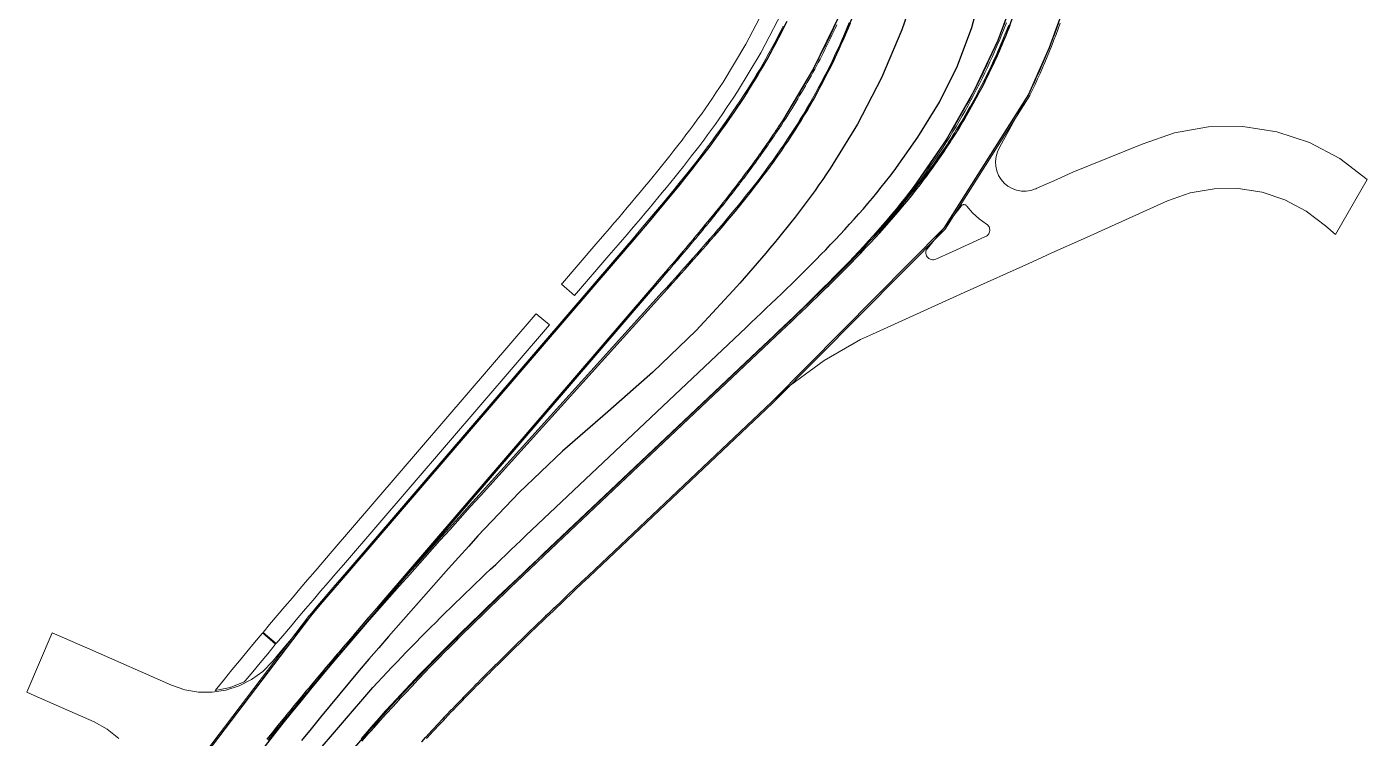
# Model space of a CAD drawing. Header units: metres. Extents: x 105145 to 106173, y 111785 to 118130.
# Drawn here: x 105563.9 to 105750.4, y 113714.4 to 113813.3 of the extents above; entities that cross this region are included whole.
import ezdxf

# ---------------------------------------------------------------- set-up
doc = ezdxf.new("R2010")
doc.units = ezdxf.units.M
for name, color, linetype, lineweight in [('10-PAV-BOCACALLE', 9, 'CONTINUOUS', 13), ('10-PAV-CALZADA-BRT', 12, 'CONTINUOUS', 30), ('10-PAV-CALZADA-MIXTA', 8, 'CONTINUOUS', 30), ('10-PAV-CICLORUTA', 76, 'CONTINUOUS', 18), ('10-PAV-SARDINEL', 252, 'CONTINUOUS', 13)]:
    doc.layers.add(name, color=color, linetype=linetype, lineweight=lineweight)

msp = doc.modelspace()

# ---------------------------------------------------------------- linework, layer by layer
at = {"layer": '10-PAV-BOCACALLE'}
msp.add_lwpolyline([(105667.751, 113761.3292), (105691.5191, 113785.2879), (105689.0577, 113782.2563), (105689.0107, 113782.0965), (105688.9914, 113781.9311), (105689.0004, 113781.7648), (105689.0374, 113781.6024), (105689.1014, 113781.4487), (105689.1905, 113781.308), (105689.3021, 113781.1844), (105689.4331, 113781.0815), (105689.5796, 113781.0022), (105689.7374, 113780.9489), (105689.9019, 113780.9231), (105690.0684, 113780.9255), (105690.2321, 113780.9561), (105690.3883, 113781.0139), (105692.6508, 113782.0332), (105697.2969, 113784.1263), (105697.4321, 113784.2003), (105697.5543, 113784.2942), (105697.6607, 113784.4057), (105697.7486, 113784.5323), (105697.8161, 113784.6709), (105697.8614, 113784.8182), (105697.8836, 113784.9707), (105697.8842, 113785.0977), (105697.8686, 113785.2237), (105697.8372, 113785.3468), (105697.7849, 113785.4763), (105697.715, 113785.5972), (105697.629, 113785.7073), (105697.5285, 113785.8043), (105697.4155, 113785.8863), (105696.4075, 113786.6057), (105695.4962, 113787.4441), (105694.6955, 113788.3887), (105694.6394, 113788.4519), (105694.5735, 113788.5047), (105694.4996, 113788.5457), (105694.4199, 113788.5737), (105694.3366, 113788.5878), (105694.2522, 113788.5877), (105694.1689, 113788.5734), (105694.0892, 113788.5453), (105694.0155, 113788.5042), (105693.9497, 113788.4512), (105693.8937, 113788.3879), (105691.5191, 113785.2879), (105703.2793, 113803.8744), (105699.2585, 113796.5071), (105698.9613, 113795.9063), (105698.7687, 113795.2643), (105698.686, 113794.5991), (105698.7155, 113793.9294), (105698.8565, 113793.2741), (105699.1049, 113792.6516), (105699.4538, 113792.0792), (105699.8934, 113791.5732), (105700.4113, 113791.1477), (105700.993, 113790.8147), (105701.6221, 113790.5835), (105702.2811, 113790.4606), (105702.9513, 113790.4494), (105703.6139, 113790.5504), (105704.2504, 113790.7606), (105704.323, 113790.7919), (105704.3653, 113790.8105), (105707.2165, 113792.0926), (105709.4397, 113793.0923), (105719.0781, 113796.9883), (105723.5903, 113798.5843), (105728.3035, 113799.4165), (105733.0895, 113799.4621), (105737.8177, 113798.7199), (105742.3595, 113797.2101), (105746.5911, 113794.9739), (105750.3973, 113792.0721), (105750.4019, 113792.0681), (105745.9871, 113784.4161), (105744.6037, 113785.6409), (105744.5993, 113785.6451), (105741.9292, 113787.6807), (105738.9606, 113789.2494), (105735.7745, 113790.3086), (105732.4575, 113790.8292), (105729.1001, 113790.7972), (105725.7937, 113790.2134), (105722.6283, 113789.0937), (105710.9391, 113783.8371), (105706.5325, 113781.8555), (105703.8301, 113780.636), (105694.3394, 113776.3489), (105694.3381, 113776.3533), (105681.5511, 113770.5845), (105679.9068, 113769.8062), (105674.8568, 113766.9249), (105670.1754, 113763.4769), (105669.8358, 113763.1927), (105667.751, 113761.3292)], close=True, dxfattribs=at)
msp.add_lwpolyline([(105576.714, 113714.3661), (105575.087, 113715.6661), (105573.2597, 113716.6653), (105564.9325, 113720.3193), (105563.9074, 113720.7688), (105563.9074, 113720.7688), (105567.4292, 113729.0524), (105572.6741, 113726.7506), (105584.0471, 113721.7601), (105585.8728, 113721.1288), (105587.7761, 113720.7986), (105589.7077, 113720.7781), (105591.6176, 113721.0677), (105593.4563, 113721.6601), (105595.1761, 113722.5399), (105596.7324, 113723.6842), (105598.085, 113725.0634), (105598.7159, 113725.8183), (105598.7187, 113725.8217), (105599.1585, 113726.3465), (105599.3914, 113726.6239), (105600.4393, 113727.8699), (105602.3307, 113730.1031), (105603.419, 113731.3811), (105576.2193, 113695.5737)], dxfattribs=at)
at = {"layer": '10-PAV-CALZADA-BRT'}
for points in [[(105688.0115, 113819.7217), (105685.6624, 113812.8745), (105682.8167, 113806.2184), (105679.4899, 113799.7892), (105675.6999, 113793.6217), (105675.1821, 113792.8523), (105674.6531, 113792.0815), (105674.1177, 113791.3165), (105673.5765, 113790.5569), (105673.0295, 113789.8025), (105672.4773, 113789.0535), (105671.9199, 113788.3097), (105671.3577, 113787.5707), (105670.7911, 113786.8365), (105670.2201, 113786.1073), (105669.6451, 113785.3823), (105669.0663, 113784.6619), (105668.4841, 113783.9455), (105667.8985, 113783.2333), (105667.3101, 113782.5251), (105666.7187, 113781.8205), (105666.1249, 113781.1193), (105665.5287, 113780.4217), (105664.9305, 113779.7271), (105664.3303, 113779.0357), (105663.7285, 113778.3471), (105663.1255, 113777.6609), (105662.7019, 113777.1821), (105657.0198, 113771.079), (105651.0315, 113765.276), (105644.7527, 113759.7887), (105638.4593, 113754.3139), (105632.4293, 113748.5503), (105626.6759, 113742.5105), (105625.3925, 113741.0883), (105623.9895, 113739.5303), (105622.5883, 113737.9703), (105621.1895, 113736.4083), (105619.7937, 113734.8437), (105618.4013, 113733.2759), (105617.0129, 113731.7047), (105615.6289, 113730.1295), (105614.2499, 113728.5499), (105612.8763, 113726.9657), (105611.5089, 113725.3763), (105610.1477, 113723.7813), (105608.7937, 113722.1805), (105607.4471, 113720.5731), (105606.1089, 113718.9591), (105604.7791, 113717.3379), (105603.4585, 113715.7093), (105602.1477, 113714.0729)], [(105603.6123, 113711.6318), (105612.0607, 113721.4381), (105612.7163, 113722.1501), (105613.3749, 113722.8589), (105614.0367, 113723.5651), (105614.7015, 113724.2685), (105615.3691, 113724.9691), (105616.0393, 113725.6671), (105616.7121, 113726.3627), (105617.3873, 113727.0559), (105618.0651, 113727.7467), (105618.7449, 113728.4353), (105619.4271, 113729.1219), (105620.1111, 113729.8063), (105620.7973, 113730.4889), (105621.4851, 113731.1697), (105622.1747, 113731.8485), (105622.8659, 113732.5259), (105623.5585, 113733.2017), (105624.2527, 113733.8761), (105624.9481, 113734.5489), (105625.6447, 113735.2207), (105626.3425, 113735.8913), (105627.0411, 113736.5609), (105627.7407, 113737.2297), (105628.4411, 113737.8973), (105629.1423, 113738.5645), (105629.8439, 113739.2309), (105630.5461, 113739.8969), (105631.2487, 113740.5623), (105631.9515, 113741.2275), (105632.6547, 113741.8925), (105633.3579, 113742.5575), (105663.9845, 113771.5151), (105664.6875, 113772.1801), (105665.3905, 113772.8453), (105666.0929, 113773.5109), (105666.7947, 113774.1773), (105667.4955, 113774.8445), (105668.1953, 113775.5131), (105668.8935, 113776.1831), (105669.5901, 113776.8549), (105670.2849, 113777.5285), (105670.9777, 113778.2043), (105671.6681, 113778.8825), (105672.3557, 113779.5633), (105673.0407, 113780.2471), (105673.7225, 113780.9339), (105674.4009, 113781.6239), (105675.0757, 113782.3175), (105675.7469, 113783.0149), (105676.4137, 113783.7161), (105677.0763, 113784.4215), (105677.7339, 113785.1313), (105678.3869, 113785.8455), (105679.0345, 113786.5647), (105679.6767, 113787.2887), (105680.3131, 113788.0177), (105680.9435, 113788.7521), (105681.5673, 113789.4919), (105682.1845, 113790.2373), (105682.7947, 113790.9883), (105683.3975, 113791.7453), (105683.9927, 113792.5085), (105684.5801, 113793.2775), (105687.8815, 113797.9518), (105690.8791, 113802.8265), (105693.4087, 113807.8892), (105695.4009, 113813.1865), (105696.8343, 113818.6614)], [(105701.7115, 113818.7179), (105699.0019, 113811.4031), (105695.692, 113804.3396), (105691.8049, 113797.5766), (105687.3675, 113791.1611), (105686.7637, 113790.3701), (105686.1465, 113789.5787), (105685.5219, 113788.7947), (105684.8907, 113788.0177), (105684.2531, 113787.2475), (105683.6091, 113786.4841), (105682.9595, 113785.7271), (105682.3045, 113784.9765), (105681.6441, 113784.2321), (105680.9789, 113783.4937), (105680.3093, 113782.7609), (105679.6353, 113782.0339), (105678.9575, 113781.3121), (105678.2759, 113780.5953), (105677.5911, 113779.8837), (105676.9031, 113779.1765), (105676.2123, 113778.4739), (105675.5189, 113777.7755), (105674.8233, 113777.0811), (105674.1255, 113776.3905), (105673.4261, 113775.7033), (105672.7253, 113775.0195), (105672.0229, 113774.3387), (105671.3199, 113773.6607), (105670.6159, 113772.9851), (105669.9113, 113772.3121), (105669.2065, 113771.6409), (105668.5017, 113770.9715), (105667.7961, 113770.3031), (105667.0923, 113769.6371), (105666.3891, 113768.9719), (105635.7625, 113740.0143), (105635.0597, 113739.3497), (105634.3573, 113738.6855), (105633.6557, 113738.0215), (105632.9545, 113737.3573), (105632.2543, 113736.6931), (105631.5549, 113736.0289), (105630.8551, 113735.3631), (105630.1575, 113734.6979), (105629.4611, 113734.0323), (105628.7659, 113733.3661), (105628.0721, 113732.6993), (105627.3799, 113732.0317), (105626.6891, 113731.3633), (105626.0001, 113730.6939), (105625.3127, 113730.0233), (105624.6273, 113729.3517), (105623.9439, 113728.6787), (105623.2625, 113728.0043), (105622.5833, 113727.3287), (105621.9063, 113726.6513), (105621.2317, 113725.9725), (105620.5597, 113725.2917), (105619.8901, 113724.6093), (105619.2235, 113723.9247), (105618.5595, 113723.2383), (105617.8983, 113722.5499), (105617.2403, 113721.8593), (105616.5855, 113721.1663), (105615.9339, 113720.4709), (105615.2855, 113719.7733), (105614.6379, 113719.0701), (105606.3318, 113709.4286)], [(105596.7903, 113712.9181), (105598.0945, 113714.5899), (105599.4091, 113716.2523), (105600.7333, 113717.9055), (105602.0667, 113719.5499), (105603.4087, 113721.1861), (105604.7585, 113722.8141), (105606.1161, 113724.4343), (105607.4803, 113726.0475), (105608.8511, 113727.6537), (105610.2277, 113729.2535), (105611.6095, 113730.8473), (105612.9961, 113732.4355), (105614.3869, 113734.0185), (105615.7815, 113735.5967), (105617.1793, 113737.1707), (105618.5799, 113738.7407), (105619.9827, 113740.3071), (105621.3871, 113741.8707), (105622.7917, 113743.4305), (105624.1985, 113744.9897), (105625.6057, 113746.5471), (105627.0125, 113748.1035), (105652.4773, 113776.2703), (105653.0829, 113776.9403), (105653.6877, 113777.6097), (105654.2913, 113778.2787), (105654.8921, 113778.9459), (105655.4925, 113779.6141), (105656.0913, 113780.2825), (105656.6879, 113780.9513), (105657.2825, 113781.6205), (105657.8747, 113782.2903), (105658.4645, 113782.9609), (105659.0513, 113783.6327), (105659.6353, 113784.3055), (105660.2159, 113784.9797), (105660.7933, 113785.6553), (105661.3671, 113786.3327), (105661.9371, 113787.0117), (105662.5029, 113787.6929), (105663.0645, 113788.3761), (105663.6219, 113789.0615), (105664.1743, 113789.7493), (105664.7219, 113790.4397), (105665.2645, 113791.1329), (105665.8017, 113791.8287), (105666.3333, 113792.5273), (105666.8591, 113793.2293), (105667.3789, 113793.9341), (105667.8923, 113794.6423), (105668.3993, 113795.3539), (105668.8995, 113796.0689), (105669.3929, 113796.7875), (105669.8835, 113797.5165), (105673.3992, 113803.2394), (105676.4857, 113809.2048), (105679.1263, 113815.3805)]]:
    msp.add_lwpolyline(points, dxfattribs=at)
at = {"layer": '10-PAV-CALZADA-MIXTA'}
for points in [[(105610.5237, 113713.9567), (105611.371, 113714.9298), (105612.2244, 113715.8978), (105613.0707, 113716.8463), (105613.0834, 113716.8604), (105613.9483, 113717.818), (105614.8182, 113718.771), (105615.6934, 113719.7192), (105615.869, 113719.9082), (105616.5736, 113720.6628), (105617.4583, 113721.6018), (105618.3477, 113722.5367), (105618.4836, 113722.6788), (105619.2413, 113723.4675), (105620.139, 113724.3944), (105621.0404, 113725.3176), (105621.402, 113725.686), (105621.9454, 113726.2374), (105622.854, 113727.1536), (105623.7658, 113728.0664), (105624.034, 113728.3336), (105624.6808, 113728.9762), (105625.5984, 113729.8834), (105626.5188, 113730.788), (105627.072, 113731.3294), (105627.4414, 113731.6898), (105628.3664, 113732.5894), (105629.2936, 113733.4868), (105629.6237, 113733.8055), (105630.2226, 113734.3822), (105631.1533, 113735.2761), (105632.0852, 113736.1685), (105632.8317, 113736.8815), (105633.0186, 113737.0594), (105633.9534, 113737.9488), (105634.7638, 113738.7194), (105634.8888, 113738.8378), (105635.825, 113739.7257), (105636.7619, 113740.6126), (105637.6989, 113741.5001), (105638.6357, 113742.3871), (105668.1159, 113770.2781), (105668.1873, 113770.3457), (105668.8901, 113771.0111), (105669.5927, 113771.6765), (105670.2947, 113772.3427), (105670.9966, 113773.0091), (105671.0187, 113773.0301), (105671.6972, 113773.6764), (105672.3965, 113774.3453), (105672.4653, 113774.4111), (105673.0944, 113775.0158), (105673.2663, 113775.1813), (105673.7915, 113775.6871), (105674.065, 113775.9537), (105674.4861, 113776.3611), (105674.8615, 113776.7286), (105675.1785, 113777.0369), (105675.4963, 113777.3507), (105675.8687, 113777.7155), (105676.5563, 113778.3965), (105677.2409, 113779.0803), (105677.9225, 113779.7673), (105678.6007, 113780.4577), (105679.2753, 113781.1515), (105679.9463, 113781.8489), (105680.6129, 113782.5505), (105681.2751, 113783.2561), (105681.9327, 113783.9659), (105682.5855, 113784.6805), (105683.2329, 113785.3997), (105683.8749, 113786.1239), (105684.5109, 113786.8533), (105685.1411, 113787.5877), (105685.7647, 113788.3277), (105686.3817, 113789.0733), (105686.9917, 113789.8247), (105687.5943, 113790.5819), (105688.1893, 113791.3451), (105688.7763, 113792.1145), (105693.1478, 113798.4549), (105696.9613, 113805.1458), (105700.1888, 113812.1383), (105702.8067, 113819.3811)], [(105708.5815, 113817.0721), (105706.1745, 113810.3752), (105703.2793, 113803.8744), (105691.5191, 113785.2879), (105667.751, 113761.3292), (105667.5307, 113761.1205), (105658.8375, 113752.8961), (105642.9312, 113737.8472), (105641.9952, 113736.961), (105641.0602, 113736.0756), (105640.1262, 113735.1908), (105639.1935, 113734.3067), (105639.0652, 113734.185), (105638.2606, 113733.4202), (105637.331, 113732.5356), (105637.1452, 113732.3585), (105636.4039, 113731.6506), (105636.082, 113731.3428), (105635.4789, 113730.7649), (105635.0206, 113730.3252), (105634.5561, 113729.8787), (105633.9612, 113729.3057), (105633.636, 113728.9918), (105633.1189, 113728.4917), (105632.7188, 113728.1039), (105632.2783, 113727.6761), (105631.8044, 113727.2148), (105631.4395, 113726.8586), (105630.8934, 113726.3243), (105630.6877, 113726.1225), (105629.9856, 113725.432), (105629.9376, 113725.3848), (105629.1894, 113724.6452), (105629.0814, 113724.5382), (105628.4429, 113723.9038), (105628.1808, 113723.6427), (105627.7942, 113723.2562), (105627.284, 113722.7449), (105627.1469, 113722.607), (105626.5016, 113721.9561), (105626.3915, 113721.8449), (105625.8581, 113721.3033), (105625.5035, 113720.9422), (105625.1393, 113720.57), (105624.6197, 113720.0372), (105624.4229, 113719.8345), (105623.7405, 113719.1294), (105623.7089, 113719.0966), (105622.9976, 113718.356), (105622.8662, 113718.2188), (105622.3561, 113717.6834), (105621.997, 113717.3052), (105621.7169, 113717.0086), (105621.1331, 113716.3883), (105621.0801, 113716.3317), (105620.4459, 113715.6521), (105620.2748, 113715.468), (105619.8968, 113715.0593), (105619.4222, 113714.5443), (105619.3495, 113714.465), (105618.8046, 113713.8684)], [(105576.2193, 113695.5737), (105603.419, 113731.3811), (105604.5093, 113732.6565), (105608.8577, 113737.7249), (105645.8159, 113780.7215), (105648.4131, 113783.7487), (105649.6965, 113785.2529), (105651.8169, 113787.7655), (105653.4837, 113789.7739), (105655.4503, 113792.1965), (105657.1287, 113794.3231), (105658.9663, 113796.7311), (105660.5821, 113798.9343), (105662.2819, 113801.3617), (105663.7923, 113803.6353), (105666.9062, 113808.7752), (105669.7172, 113814.0867)], [(105677.0906, 113815.0886), (105673.3516, 113807.5114), (105669.0419, 113800.2435), (105668.7266, 113799.7594), (105668.513, 113799.433), (105668.4095, 113799.2763), (105668.0898, 113798.7951), (105667.9774, 113798.627), (105667.7675, 113798.3156), (105667.4434, 113797.8373), (105667.4352, 113797.8254), (105667.091, 113797.3245), (105666.8864, 113797.0283), (105666.7365, 113796.813), (105666.3798, 113796.3032), (105666.332, 113796.2352), (105666.0201, 113795.7954), (105665.7714, 113795.4464), (105665.6585, 113795.2891), (105665.2406, 113794.7098), (105665.2055, 113794.6614), (105664.8194, 113794.1329), (105664.634, 113793.8804), (105664.3955, 113793.558), (105664.0574, 113793.1032), (105663.969, 113792.985), (105663.4969, 113792.3571), (105663.476, 113792.3294), (105663.0215, 113791.7315), (105662.8899, 113791.5593), (105662.5434, 113791.108), (105662.2998, 113790.7924), (105662.0625, 113790.4867), (105661.7055, 113790.0288), (105661.6318, 113789.9348), (105661.199, 113789.3846), (105661.1071, 113789.2681), (105660.7643, 113788.836), (105660.505, 113788.5104), (105660.3278, 113788.2888), (105659.8995, 113787.7554), (105659.8267, 113787.6651), (105659.3236, 113787.0432), (105659.291, 113787.003), (105658.8182, 113786.4229), (105658.6794, 113786.2532), (105658.311, 113785.8042), (105658.065, 113785.5054), (105657.7454, 113785.1186), (105657.448, 113784.7598), (105657.1777, 113784.4346), (105656.8288, 113784.0162), (105656.608, 113783.7522), (105656.2072, 113783.2743), (105655.8936, 113782.9012), (105655.5841, 113782.5341), (105655.177, 113782.0522), (105654.9592, 113781.795), (105654.4583, 113781.2048), (105654.3328, 113781.0574), (105653.7049, 113780.321), (105653.1603, 113779.6832), (105653.0762, 113779.5851), (105652.4465, 113778.8505), (105651.8163, 113778.116), (105651.1859, 113777.3817), (105650.5555, 113776.6475), (105613.5973, 113733.6509), (105612.5463, 113732.4275), (105611.4954, 113731.204), (105611.4253, 113731.1224), (105610.4454, 113729.9797), (105609.396, 113728.7549), (105609.2562, 113728.5915), (105608.348, 113727.5289), (105608.1735, 113727.3244), (105607.302, 113726.3011), (105607.0931, 113726.0554), (105606.258, 113725.0716), (105606.1944, 113724.9965), (105605.2977, 113723.9358), (105605.2168, 113723.8399), (105604.4031, 113722.8733), (105604.1782, 113722.6057), (105603.5106, 113721.809), (105603.1428, 113721.3692), (105602.7984, 113720.9562), (105602.1107, 113720.1296), (105602.0879, 113720.1021), (105601.3796, 113719.2459), (105601.083, 113718.8865), (105600.6732, 113718.3883), (105600.0594, 113717.6401), (105599.9968, 113717.5635), (105599.3229, 113716.7367), (105599.0408, 113716.3897), (105598.651, 113715.9083), (105598.0268, 113715.1353), (105597.981, 113715.0783), (105597.3137, 113714.2462)]]:
    msp.add_lwpolyline(points, dxfattribs=at)
at = {"layer": '10-PAV-CICLORUTA'}
msp.add_lwpolyline([(105668.9745, 113815.3007), (105666.0532, 113809.7052), (105662.7931, 113804.2999), (105662.2907, 113803.5299), (105661.7897, 113802.7757), (105661.2811, 113802.0241), (105660.7655, 113801.2747), (105660.2429, 113800.5277), (105659.7137, 113799.7827), (105659.1779, 113799.0399), (105658.6357, 113798.2989), (105658.0877, 113797.5599), (105657.5335, 113796.8225), (105656.9739, 113796.0869), (105656.4087, 113795.3527), (105655.8383, 113794.6199), (105655.2629, 113793.8883), (105654.6825, 113793.1579), (105654.0975, 113792.4285), (105653.5083, 113791.7001), (105652.9147, 113790.9721), (105652.3171, 113790.2449), (105651.7157, 113789.5181), (105651.1105, 113788.7915), (105650.5021, 113788.0649), (105649.8905, 113787.3383), (105649.2757, 113786.6115), (105648.6583, 113785.8843), (105648.0381, 113785.1567), (105647.4157, 113784.4281), (105646.7929, 113783.7011), (105646.1655, 113782.9699), (105645.5363, 113782.2375), (105644.9059, 113781.5037), (105640.1313, 113775.9493), (105638.3113, 113777.5137), (105638.4417, 113777.6653), (105643.0857, 113783.0683), (105643.7163, 113783.8017), (105644.3451, 113784.5337), (105644.9715, 113785.2639), (105645.5919, 113785.9883), (105646.2125, 113786.7145), (105646.8301, 113787.4393), (105647.4449, 113788.1631), (105648.0563, 113788.8861), (105648.6641, 113789.6083), (105649.2685, 113790.3297), (105649.8689, 113791.0509), (105650.4653, 113791.7717), (105651.0575, 113792.4925), (105651.6453, 113793.2131), (105652.2285, 113793.9341), (105652.8069, 113794.6553), (105653.3801, 113795.3767), (105653.9481, 113796.0989), (105654.5109, 113796.8217), (105655.0679, 113797.5455), (105655.6191, 113798.2701), (105656.1645, 113798.9955), (105656.7035, 113799.7225), (105657.2361, 113800.4503), (105657.7621, 113801.1797), (105658.2813, 113801.9105), (105658.7935, 113802.6429), (105659.2985, 113803.3767), (105659.7961, 113804.1123), (105660.2861, 113804.8497), (105660.7799, 113805.6067), (105663.9621, 113810.8833), (105666.8137, 113816.3455)], dxfattribs=at)
for points in [[(105636.6113, 113771.8541), (105607.9475, 113738.5069), (105606.8947, 113737.2821), (105605.8409, 113736.0553), (105604.7865, 113734.8263), (105603.7345, 113733.5981), (105602.6805, 113732.3645), (105601.6269, 113731.1277), (105600.5739, 113729.8877), (105599.5221, 113728.6437), (105598.5905, 113727.5369), (105596.7705, 113729.1013), (105597.6877, 113730.1913), (105598.7427, 113731.4391), (105599.7987, 113732.6827), (105600.8547, 113733.9223), (105601.9109, 113735.1581), (105602.9637, 113736.3875), (105604.0195, 113737.6181), (105605.0741, 113738.8459), (105606.1273, 113740.0713), (105634.6609, 113773.2669), (105634.7913, 113773.4185), (105636.6113, 113771.8541)], [(105598.5261, 113727.4603), (105598.4717, 113727.3957), (105597.4233, 113726.1435), (105596.3771, 113724.8865), (105595.3335, 113723.6245), (105594.2929, 113722.3573), (105594.1701, 113722.2065), (105592.1966, 113721.4276), (105590.1155, 113721.0147), (105590.3525, 113721.3105), (105591.3923, 113722.5969), (105592.4353, 113723.8769), (105593.4813, 113725.1507), (105594.5301, 113726.4189), (105595.5809, 113727.6813), (105596.6335, 113728.9387), (105596.7059, 113729.0249), (105598.5261, 113727.4603)]]:
    msp.add_lwpolyline(points, close=True, dxfattribs=at)
at = {"layer": '10-PAV-SARDINEL'}
for points in [[(105597.6657, 113714.3654), (105598.137, 113714.9531), (105598.1826, 113715.0099), (105598.8065, 113715.7826), (105599.1961, 113716.2637), (105599.478, 113716.6104), (105600.1518, 113717.437), (105600.2142, 113717.5134), (105600.8278, 113718.2613), (105601.2374, 113718.7593), (105601.5338, 113719.1185), (105602.242, 113719.9745), (105602.2646, 113720.0018), (105602.9521, 113720.8282), (105603.2963, 113721.241), (105603.664, 113721.6806), (105604.3314, 113722.4771), (105604.5562, 113722.7446), (105605.3698, 113723.711), (105605.4505, 113723.8068), (105606.3471, 113724.8673), (105606.4106, 113724.9423), (105607.2456, 113725.926), (105607.4544, 113726.1715), (105608.3257, 113727.1947), (105608.5001, 113727.3991), (105609.4082, 113728.4616), (105609.548, 113728.6249), (105610.5973, 113729.8496), (105611.5771, 113730.9922), (105611.6471, 113731.0737), (105612.698, 113732.2972), (105613.749, 113733.5206), (105616.121, 113736.2802), (105617.03, 113737.3037), (105618.4308, 113738.874), (105619.8338, 113740.4406), (105621.2384, 113742.0044), (105622.6432, 113743.5644), (105624.0501, 113745.1238), (105625.4573, 113746.6812), (105626.8641, 113748.2376), (105652.3289, 113776.4044), (105652.9345, 113777.0744), (105653.5393, 113777.7438), (105654.1428, 113778.4126), (105654.7434, 113779.0797), (105655.3436, 113779.7477), (105655.9422, 113780.4158), (105656.5386, 113781.0843), (105657.1329, 113781.7532), (105657.7247, 113782.4226), (105658.3141, 113783.0928), (105658.9005, 113783.7641), (105659.4841, 113784.4363), (105660.0642, 113785.1099), (105660.641, 113785.7849), (105661.2142, 113786.4617), (105661.7836, 113787.1399), (105662.3487, 113787.8203), (105662.9105, 113788.5037), (105663.4664, 113789.1872), (105664.018, 113789.8741), (105664.5648, 113790.5635), (105665.1066, 113791.2557), (105665.643, 113791.9504), (105666.174, 113792.6483), (105666.6986, 113793.3486), (105667.2175, 113794.0522), (105667.7299, 113794.7591), (105668.2359, 113795.4693), (105668.7351, 113796.1828), (105669.2275, 113796.9), (105669.7171, 113797.6274), (105670.1783, 113798.3269), (105670.6332, 113799.0306), (105671.0817, 113799.7385), (105671.5235, 113800.4504), (105671.9589, 113801.1663), (105672.3876, 113801.8862), (105672.8097, 113802.61), (105673.2251, 113803.3378), (105673.6339, 113804.0693), (105674.0359, 113804.8045), (105674.4312, 113805.5432), (105674.8196, 113806.2857), (105675.2013, 113807.0317), (105675.576, 113807.7811), (105675.9439, 113808.5339), (105676.3048, 113809.2901), (105676.6589, 113810.0496), (105677.0059, 113810.8123), (105677.3459, 113811.5782), (105677.6788, 113812.3471), (105678.005, 113813.1198), (105678.3235, 113813.894)], [(105700.2101, 113813.8754), (105699.903, 113813.0877), (105699.589, 113812.3029), (105699.2678, 113811.5209), (105698.9396, 113810.7419), (105698.6044, 113809.9659), (105698.2621, 113809.1928), (105697.913, 113808.423), (105697.5569, 113807.6563), (105697.1938, 113806.8928), (105696.8239, 113806.1327), (105696.4472, 113805.376), (105696.0637, 113804.6226), (105695.6734, 113803.8728), (105695.2764, 113803.1265), (105694.8726, 113802.3838), (105694.4621, 113801.6448), (105694.0449, 113800.9094), (105693.6213, 113800.178), (105693.191, 113799.4504), (105692.7541, 113798.7267), (105692.3107, 113798.007), (105691.8609, 113797.2912), (105691.4046, 113796.5796), (105690.9419, 113795.8721), (105690.4729, 113795.1688), (105689.9975, 113794.4698), (105689.5159, 113793.7751), (105689.0279, 113793.0848), (105688.5339, 113792.3989), (105688.0335, 113791.7174), (105687.5271, 113791.0405), (105686.9221, 113790.2479), (105686.3036, 113789.4549), (105685.6777, 113788.6694), (105685.0454, 113787.8909), (105684.4065, 113787.1191), (105683.7615, 113786.3545), (105683.1108, 113785.5963), (105682.4547, 113784.8444), (105682.1296, 113784.478), (105681.7855, 113784.1013), (105681.1289, 113783.3925), (105680.4675, 113782.6879), (105679.8018, 113781.9872), (105679.1316, 113781.2906), (105678.4577, 113780.5975), (105677.7802, 113779.9079), (105677.0993, 113779.2215), (105676.4153, 113778.5383), (105675.7284, 113777.858), (105675.3561, 113777.4933), (105675.0386, 113777.1798), (105674.7219, 113776.8718), (105674.3466, 113776.5044), (105673.9257, 113776.0972), (105673.6524, 113775.8308), (105673.1276, 113775.3254), (105672.9558, 113775.16), (105672.3269, 113774.5555), (105672.2583, 113774.4898), (105671.5592, 113773.8211), (105670.8809, 113773.175), (105670.8589, 113773.1541), (105670.157, 113772.4878), (105669.4551, 113771.8217), (105668.7526, 113771.1563), (105668.0498, 113770.4909), (105667.9784, 113770.4234), (105638.4982, 113742.5324), (105637.5614, 113741.6453), (105636.6244, 113740.7578), (105635.6875, 113739.8709), (105634.7513, 113738.983), (105634.6262, 113738.8645), (105633.8156, 113738.0937), (105632.8807, 113737.2043), (105632.6937, 113737.0263), (105631.947, 113736.313), (105631.0149, 113735.4204), (105630.084, 113734.5264), (105629.4849, 113733.9495), (105629.1546, 113733.6306), (105628.2272, 113732.733), (105627.3019, 113731.8331), (105626.9322, 113731.4725), (105626.3788, 113730.9308), (105625.458, 113730.0258), (105624.54, 113729.1183), (105623.8929, 113728.4754), (105623.6245, 113728.2079), (105622.7123, 113727.2947), (105621.8032, 113726.378), (105621.2594, 113725.8263), (105620.8975, 113725.4575), (105619.9956, 113724.5338), (105619.0974, 113723.6064), (105618.3393, 113722.8172), (105618.203, 113722.6748), (105617.3131, 113721.7393), (105616.4277, 113720.7996), (105615.7227, 113720.0445), (105615.5467, 113719.8551), (105614.6709, 113718.9063), (105613.8003, 113717.9525), (105612.9349, 113716.9944), (105612.9218, 113716.9799), (105612.0749, 113716.0307), (105611.6469, 113715.5468), (105611.2206, 113715.0616), (105610.7958, 113714.5753), (105610.3724, 113714.0875)], [(105610.4106, 113714.3134), (105611.2443, 113715.2751), (105612.0839, 113716.2317), (105612.9294, 113717.1831), (105613.7807, 113718.1292), (105614.6379, 113719.0701), (105615.2855, 113719.7733), (105615.9339, 113720.4709), (105616.5855, 113721.1663), (105617.2403, 113721.8593), (105617.8983, 113722.5499), (105618.5595, 113723.2383), (105619.2235, 113723.9247), (105619.8901, 113724.6093), (105620.5597, 113725.2917), (105621.2317, 113725.9725), (105621.9063, 113726.6513), (105622.5833, 113727.3287), (105623.2625, 113728.0043), (105623.9439, 113728.6787), (105624.6273, 113729.3517), (105625.3127, 113730.0233), (105626.0001, 113730.6939), (105626.6891, 113731.3633), (105627.3799, 113732.0317), (105628.0721, 113732.6993), (105628.7659, 113733.3661), (105629.4611, 113734.0323), (105630.1575, 113734.6979), (105630.8551, 113735.3631), (105631.5549, 113736.0289), (105632.2543, 113736.6931), (105632.9545, 113737.3573), (105633.6557, 113738.0215), (105634.3573, 113738.6855), (105635.0597, 113739.3497), (105635.7625, 113740.0143), (105666.3891, 113768.9719), (105667.0923, 113769.6371), (105667.7961, 113770.3031), (105668.5017, 113770.9715), (105669.2065, 113771.6409), (105669.9113, 113772.3121), (105670.6159, 113772.9851), (105671.3199, 113773.6607), (105672.0229, 113774.3387), (105672.7253, 113775.0195), (105673.4261, 113775.7033), (105674.1255, 113776.3905), (105674.8233, 113777.0811), (105675.5189, 113777.7755), (105676.2123, 113778.4739), (105676.9031, 113779.1765), (105677.5911, 113779.8837), (105678.2759, 113780.5953), (105678.9575, 113781.3121), (105679.6353, 113782.0339), (105680.3093, 113782.7609), (105680.9789, 113783.4937), (105681.6441, 113784.2321), (105682.3045, 113784.9765), (105682.9595, 113785.7271), (105683.6091, 113786.4841), (105684.2531, 113787.2475), (105684.8907, 113788.0177), (105685.5219, 113788.7947), (105686.1465, 113789.5787), (105686.7637, 113790.3701), (105687.3675, 113791.1611), (105687.8728, 113791.8365), (105688.3721, 113792.5165), (105688.8651, 113793.2009), (105689.352, 113793.8898), (105689.8326, 113794.583), (105690.307, 113795.2805), (105690.775, 113795.9823), (105691.2367, 113796.6883), (105691.692, 113797.3984), (105692.1409, 113798.1126), (105692.5833, 113798.8308), (105693.0193, 113799.553), (105693.4487, 113800.279), (105693.8715, 113801.009), (105694.2877, 113801.7427), (105694.6973, 113802.4801), (105695.1002, 113803.2212), (105695.4964, 113803.9659), (105695.8859, 113804.7141), (105696.2686, 113805.4659), (105696.6445, 113806.221), (105697.0136, 113806.9795), (105697.3759, 113807.7413), (105697.7312, 113808.5064), (105698.0796, 113809.2746), (105698.4211, 113810.046), (105698.7556, 113810.8203), (105699.0831, 113811.5977), (105699.4036, 113812.378), (105699.717, 113813.1611), (105700.0234, 113813.9471)], [(105618.8046, 113713.8684), (105619.3495, 113714.465), (105619.4222, 113714.5443), (105619.8968, 113715.0593), (105620.2748, 113715.468), (105620.4459, 113715.6521), (105621.0801, 113716.3317), (105621.1331, 113716.3883), (105621.7169, 113717.0086), (105621.997, 113717.3052), (105622.3561, 113717.6834), (105622.8662, 113718.2188), (105622.9976, 113718.356), (105623.7089, 113719.0966), (105623.7405, 113719.1294), (105624.4229, 113719.8345), (105624.6197, 113720.0372), (105625.1393, 113720.57), (105625.5035, 113720.9422), (105625.8581, 113721.3033), (105626.3915, 113721.8449), (105626.5016, 113721.9561), (105627.1469, 113722.607), (105627.284, 113722.7449), (105627.7942, 113723.2562), (105628.1808, 113723.6427), (105628.4429, 113723.9038), (105629.0814, 113724.5382), (105629.1894, 113724.6452), (105629.9376, 113725.3848), (105629.9856, 113725.432), (105630.6877, 113726.1225), (105630.8934, 113726.3243), (105631.4395, 113726.8586), (105631.8044, 113727.2148), (105632.2783, 113727.6761), (105632.7188, 113728.1039), (105633.1189, 113728.4917), (105633.636, 113728.9918), (105633.9612, 113729.3057), (105634.5561, 113729.8787), (105635.0206, 113730.3252), (105635.4789, 113730.7649), (105636.082, 113731.3428), (105636.4039, 113731.6506), (105637.1452, 113732.3585), (105637.331, 113732.5356), (105638.2606, 113733.4202), (105639.0652, 113734.185), (105639.1935, 113734.3067), (105640.1262, 113735.1908), (105641.0602, 113736.0756), (105641.9952, 113736.961), (105642.9312, 113737.8472), (105658.8375, 113752.8961), (105667.5307, 113761.1205), (105667.751, 113761.3292), (105691.5191, 113785.2879), (105703.2793, 113803.8744), (105703.6448, 113804.6278), (105704.0037, 113805.3844), (105704.356, 113806.1441), (105704.7016, 113806.9069), (105705.0407, 113807.6726), (105705.373, 113808.4412), (105705.6987, 113809.2127), (105706.0176, 113809.987), (105706.3298, 113810.764), (105706.6352, 113811.5438), (105706.9338, 113812.3261), (105707.2256, 113813.111), (105707.5105, 113813.8985)], [(105576.06, 113695.6947), (105603.2597, 113731.5021), (105603.2664, 113731.5104), (105604.3574, 113732.7866), (105606.5306, 113735.322), (105608.706, 113737.8553), (105645.6642, 113780.8518), (105648.2612, 113783.8787), (105649.5442, 113785.3825), (105650.6062, 113786.6363), (105651.6636, 113787.8939), (105652.4987, 113788.8956), (105653.3293, 113789.901), (105653.9877, 113790.7051), (105654.6427, 113791.5119), (105655.2942, 113792.3216), (105655.8565, 113793.027), (105656.4154, 113793.7351), (105656.9708, 113794.4458), (105657.5875, 113795.2439), (105658.1993, 113796.0456), (105658.8062, 113796.851), (105659.3489, 113797.5808), (105659.8868, 113798.3142), (105660.4196, 113799.0509), (105660.9917, 113799.8544), (105661.5576, 113800.6624), (105662.1168, 113801.4745), (105662.6257, 113802.2267), (105663.1282, 113802.9831), (105663.6244, 113803.7439), (105664.0865, 113804.4655), (105664.5426, 113805.191), (105664.9926, 113805.9203), (105665.4367, 113806.6533), (105665.8746, 113807.3899), (105666.3065, 113808.1301), (105666.7319, 113808.8732), (105667.1517, 113809.6211), (105667.5651, 113810.3718), (105667.9723, 113811.126), (105668.373, 113811.8833), (105668.7676, 113812.644), (105669.1559, 113813.408)], [(105669.3345, 113813.3181), (105668.9455, 113812.5526), (105668.5502, 113811.7904), (105668.1485, 113811.0315), (105667.7406, 113810.276), (105667.3265, 113809.5239), (105666.9062, 113808.7752), (105666.4796, 113808.03), (105666.0469, 113807.2884), (105665.6081, 113806.5503), (105665.1632, 113805.816), (105664.7123, 113805.0853), (105664.2553, 113804.3584), (105663.7923, 113803.6353), (105663.2953, 113802.8732), (105662.7918, 113802.1153), (105662.2819, 113801.3617), (105661.7217, 113800.5481), (105661.1551, 113799.739), (105660.5821, 113798.9343), (105660.0484, 113798.1963), (105659.5098, 113797.4619), (105658.9663, 113796.7311), (105658.3586, 113795.9247), (105657.7461, 113795.122), (105657.1287, 113794.3231), (105656.5727, 113793.6115), (105656.0132, 113792.9027), (105655.4503, 113792.1965), (105654.7982, 113791.3862), (105654.1427, 113790.5786), (105653.4837, 113789.7739), (105652.6526, 113788.7678), (105651.8169, 113787.7655), (105650.759, 113786.5073), (105649.6965, 113785.2529), (105648.4131, 113783.7487), (105645.8159, 113780.7215), (105608.8577, 113737.7249), (105606.6823, 113735.1917), (105604.5093, 113732.6565), (105603.419, 113731.3811), (105576.2193, 113695.5737)], [(105678.5088, 113813.8187), (105678.1893, 113813.0421), (105677.8627, 113812.2684), (105677.529, 113811.4978), (105677.1883, 113810.7303), (105676.8405, 113809.9659), (105676.4857, 113809.2048), (105676.124, 113808.4469), (105675.7553, 113807.6924), (105675.3797, 113806.9414), (105674.9972, 113806.1938), (105674.6079, 113805.4497), (105674.2118, 113804.7093), (105673.8089, 113803.9725), (105673.3992, 113803.2394), (105672.9829, 113802.5101), (105672.5599, 113801.7847), (105672.1302, 113801.0632), (105671.6939, 113800.3457), (105671.2511, 113799.6322), (105670.8017, 113798.9228), (105670.3458, 113798.2175), (105669.8835, 113797.5165), (105669.3929, 113796.7875), (105668.8995, 113796.0689), (105668.3993, 113795.3539), (105667.8923, 113794.6423), (105667.3789, 113793.9341), (105666.8591, 113793.2293), (105666.3333, 113792.5273), (105665.8017, 113791.8287), (105665.2645, 113791.1329), (105664.7219, 113790.4397), (105664.1743, 113789.7493), (105663.6219, 113789.0615), (105663.0645, 113788.3761), (105662.5029, 113787.6929), (105661.9371, 113787.0117), (105661.3671, 113786.3327), (105660.7933, 113785.6553), (105660.2159, 113784.9797), (105659.6353, 113784.3055), (105659.0513, 113783.6327), (105658.4645, 113782.9609), (105657.8747, 113782.2903), (105657.2825, 113781.6205), (105656.6879, 113780.9513), (105656.0913, 113780.2825), (105655.4925, 113779.6141), (105654.8921, 113778.9459), (105654.2913, 113778.2787), (105653.6877, 113777.6097), (105653.0829, 113776.9403), (105652.4773, 113776.2703), (105627.0125, 113748.1035), (105625.6057, 113746.5471), (105624.1985, 113744.9897), (105622.7917, 113743.4305), (105621.3871, 113741.8707), (105619.9827, 113740.3071), (105618.5799, 113738.7407), (105617.1793, 113737.1707), (105615.7815, 113735.5967), (105614.3869, 113734.0185), (105612.9961, 113732.4355), (105611.6095, 113730.8473), (105610.2277, 113729.2535), (105608.8511, 113727.6537), (105607.4803, 113726.0475), (105606.1161, 113724.4343), (105604.7585, 113722.8141), (105603.4087, 113721.1861), (105602.0667, 113719.5499), (105600.7333, 113717.9055), (105599.4091, 113716.2523), (105598.0945, 113714.5899), (105596.7903, 113712.9181)], [(105597.3137, 113714.2462), (105597.981, 113715.0783), (105598.0268, 113715.1353), (105598.651, 113715.9083), (105599.0408, 113716.3897), (105599.3229, 113716.7367), (105599.9968, 113717.5635), (105600.0594, 113717.6401), (105600.6732, 113718.3883), (105601.083, 113718.8865), (105601.3796, 113719.2459), (105602.0879, 113720.1021), (105602.1107, 113720.1296), (105602.7984, 113720.9562), (105603.1428, 113721.3692), (105603.5106, 113721.809), (105604.1782, 113722.6057), (105604.4031, 113722.8733), (105605.2168, 113723.8399), (105605.2977, 113723.9358), (105606.1944, 113724.9965), (105606.258, 113725.0716), (105607.0931, 113726.0554), (105607.302, 113726.3011), (105608.1735, 113727.3244), (105608.348, 113727.5289), (105609.2562, 113728.5915), (105609.396, 113728.7549), (105610.4454, 113729.9797), (105611.4253, 113731.1224), (105611.4954, 113731.204), (105612.5463, 113732.4275), (105613.5973, 113733.6509), (105650.5555, 113776.6475), (105651.1859, 113777.3817), (105651.8163, 113778.116), (105652.4465, 113778.8505), (105653.0762, 113779.5851), (105653.1603, 113779.6832), (105653.7049, 113780.321), (105654.3328, 113781.0574), (105654.4583, 113781.2048), (105654.9592, 113781.795), (105655.177, 113782.0522), (105655.5841, 113782.5341), (105655.8936, 113782.9012), (105656.2072, 113783.2743), (105656.608, 113783.7522), (105656.8288, 113784.0162), (105657.1777, 113784.4346), (105657.448, 113784.7598), (105657.7454, 113785.1186), (105658.065, 113785.5054), (105658.311, 113785.8042), (105658.6794, 113786.2532), (105658.8182, 113786.4229), (105659.291, 113787.003), (105659.3236, 113787.0432), (105659.8267, 113787.6651), (105659.8995, 113787.7554), (105660.3278, 113788.2888), (105660.505, 113788.5104), (105660.7643, 113788.836), (105661.1071, 113789.2681), (105661.199, 113789.3846), (105661.6318, 113789.9348), (105661.7055, 113790.0288), (105662.0625, 113790.4867), (105662.2998, 113790.7924), (105662.5434, 113791.108), (105662.8899, 113791.5593), (105663.0215, 113791.7315), (105663.476, 113792.3294), (105663.4969, 113792.3571), (105663.969, 113792.985), (105664.0574, 113793.1032), (105664.3955, 113793.558), (105664.634, 113793.8804), (105664.8194, 113794.1329), (105665.2055, 113794.6614), (105665.2406, 113794.7098), (105665.6585, 113795.2891), (105665.7714, 113795.4464), (105666.0201, 113795.7954), (105666.332, 113796.2352), (105666.3798, 113796.3032), (105666.7365, 113796.813), (105666.8864, 113797.0283), (105667.091, 113797.3245), (105667.4352, 113797.8254), (105667.4434, 113797.8373), (105667.7675, 113798.3156), (105667.9774, 113798.627), (105668.0898, 113798.7951), (105668.4095, 113799.2763), (105668.513, 113799.433), (105668.7266, 113799.7594), (105669.0419, 113800.2435), (105669.3267, 113800.6867), (105669.611, 113801.1336), (105669.8915, 113801.5795), (105670.1715, 113802.0291), (105670.4478, 113802.4776), (105670.7233, 113802.9299), (105670.9953, 113803.3811), (105671.2665, 113803.836), (105671.5342, 113804.2898), (105671.801, 113804.7473), (105672.0642, 113805.2036), (105672.3267, 113805.6637), (105672.5855, 113806.1225), (105672.8436, 113806.5851), (105673.098, 113807.0464), (105673.3516, 113807.5114), (105673.6015, 113807.9751), (105673.8506, 113808.4425), (105674.0962, 113808.9086), (105674.3407, 113809.3784), (105674.5818, 113809.8468), (105674.8218, 113810.3189), (105675.0584, 113810.7897), (105675.2939, 113811.2641), (105675.5259, 113811.737), (105675.7568, 113812.2137), (105675.9843, 113812.6889), (105676.2106, 113813.1677), (105676.4335, 113813.645)], [(105676.6149, 113813.5609), (105676.3916, 113813.0827), (105676.1649, 113812.603), (105675.937, 113812.1269), (105675.7057, 113811.6494), (105675.4732, 113811.1756), (105675.2373, 113810.7003), (105675.0003, 113810.2287), (105674.7598, 113809.7558), (105674.5184, 113809.2865), (105674.2733, 113808.8158), (105674.0274, 113808.3489), (105673.7778, 113807.8806), (105673.5274, 113807.4161), (105673.2734, 113806.9502), (105673.0185, 113806.4881), (105672.76, 113806.0247), (105672.5007, 113805.565), (105672.2378, 113805.1041), (105671.9741, 113804.6471), (105671.7067, 113804.1887), (105671.4386, 113803.734), (105671.1669, 113803.2783), (105670.8944, 113802.8263), (105670.6183, 113802.3732), (105670.3416, 113801.9238), (105670.0611, 113801.4734), (105669.78, 113801.0267), (105669.4953, 113800.5789), (105669.2098, 113800.1349), (105668.8941, 113799.6501), (105668.6802, 113799.3232), (105668.5763, 113799.1659), (105668.2563, 113798.6842), (105668.1435, 113798.5155), (105667.9332, 113798.2036), (105667.6086, 113797.7245), (105667.6, 113797.712), (105667.2557, 113797.211), (105667.0508, 113796.9143), (105666.9005, 113796.6985), (105666.5436, 113796.1884), (105666.4954, 113796.1199), (105666.1831, 113795.6795), (105665.9341, 113795.3301), (105665.8209, 113795.1723), (105665.4027, 113794.5926), (105665.3672, 113794.5437), (105664.9808, 113794.0147), (105664.795, 113793.7618), (105664.5562, 113793.4389), (105664.2178, 113792.9837), (105664.1291, 113792.865), (105663.6567, 113792.2368), (105663.6355, 113792.2087), (105663.1806, 113791.6103), (105663.0487, 113791.4377), (105662.7019, 113790.986), (105662.458, 113790.67), (105662.2204, 113790.3639), (105661.8631, 113789.9056), (105661.7891, 113789.8113), (105661.3561, 113789.2608), (105661.264, 113789.144), (105660.9209, 113788.7116), (105660.6613, 113788.3857), (105660.4839, 113788.1638), (105660.0553, 113787.6301), (105659.9823, 113787.5395), (105659.479, 113786.9173), (105659.4462, 113786.8768), (105658.9731, 113786.2964), (105658.8341, 113786.1265), (105658.4655, 113785.6772), (105658.2193, 113785.3782), (105657.8995, 113784.9911), (105657.6019, 113784.6321), (105657.3314, 113784.3067), (105656.9823, 113783.888), (105656.7613, 113783.6238), (105656.3604, 113783.1457), (105656.0466, 113782.7724), (105655.737, 113782.4051), (105655.3297, 113781.9231), (105655.1118, 113781.6657), (105654.6107, 113781.0753), (105654.4851, 113780.9277), (105653.8571, 113780.1912), (105653.3123, 113779.5532), (105653.228, 113779.4549), (105652.5983, 113778.7203), (105651.9681, 113777.9858), (105651.3376, 113777.2514), (105650.7072, 113776.5172), (105613.749, 113733.5206), (105612.698, 113732.2972), (105611.6471, 113731.0737), (105611.5771, 113730.9922), (105610.5973, 113729.8496), (105609.548, 113728.6249), (105609.4082, 113728.4616), (105608.5001, 113727.3991), (105608.3257, 113727.1947), (105607.4544, 113726.1715), (105607.2456, 113725.926), (105606.4106, 113724.9423), (105606.3471, 113724.8673), (105605.4505, 113723.8068), (105605.3698, 113723.711), (105604.5562, 113722.7446), (105604.3314, 113722.4771), (105603.664, 113721.6806), (105603.2963, 113721.241), (105602.9521, 113720.8282), (105602.2646, 113720.0018), (105602.242, 113719.9745), (105601.5338, 113719.1185), (105601.2374, 113718.7593), (105600.8278, 113718.2613), (105600.2142, 113717.5134), (105600.1518, 113717.437), (105599.478, 113716.6104), (105599.1961, 113716.2637), (105598.8065, 113715.7826), (105598.1826, 113715.0099), (105598.137, 113714.9531), (105597.4698, 113714.1212)], [(105610.3724, 113714.0875), (105610.7958, 113714.5753), (105611.2206, 113715.0616), (105611.6469, 113715.5468), (105612.0749, 113716.0307), (105612.9218, 113716.9799), (105612.9349, 113716.9944), (105613.8003, 113717.9525), (105614.6709, 113718.9063), (105615.5467, 113719.8551), (105615.7227, 113720.0445), (105616.4277, 113720.7996), (105617.3131, 113721.7393), (105618.203, 113722.6748), (105618.3393, 113722.8172), (105619.0974, 113723.6064), (105619.9956, 113724.5338), (105620.8975, 113725.4575), (105621.2594, 113725.8263), (105621.8032, 113726.378), (105622.7123, 113727.2947), (105623.6245, 113728.2079), (105623.8929, 113728.4754), (105624.54, 113729.1183), (105625.458, 113730.0258), (105626.3788, 113730.9308), (105626.9322, 113731.4725), (105627.3019, 113731.8331), (105628.2272, 113732.733), (105629.1546, 113733.6306), (105629.4849, 113733.9495), (105630.084, 113734.5264), (105631.0149, 113735.4204), (105631.947, 113736.313), (105632.6937, 113737.0263), (105632.8807, 113737.2043), (105633.8156, 113738.0937), (105634.6262, 113738.8645), (105634.7513, 113738.983), (105635.6875, 113739.8709), (105636.6244, 113740.7578), (105637.5614, 113741.6453), (105638.4982, 113742.5324), (105667.9784, 113770.4234), (105668.0498, 113770.4909), (105668.7526, 113771.1563), (105669.4551, 113771.8217), (105670.157, 113772.4878), (105670.8589, 113773.1541), (105670.8809, 113773.175), (105671.5592, 113773.8211), (105672.2583, 113774.4898), (105672.3269, 113774.5555), (105672.9558, 113775.16), (105673.1276, 113775.3254), (105673.6524, 113775.8308), (105673.9257, 113776.0972), (105674.3466, 113776.5044), (105674.7219, 113776.8718), (105675.0386, 113777.1798), (105675.3561, 113777.4933), (105675.7284, 113777.858), (105676.4153, 113778.5383), (105677.0993, 113779.2215), (105677.7802, 113779.9079), (105678.4577, 113780.5975), (105679.1316, 113781.2906), (105679.8018, 113781.9872), (105680.4675, 113782.6879), (105681.1289, 113783.3925), (105681.7855, 113784.1013), (105682.4374, 113784.8149), (105683.0838, 113785.533), (105683.7247, 113786.256), (105684.3597, 113786.9841), (105684.9891, 113787.7176), (105685.6112, 113788.4559), (105686.227, 113789.2001), (105686.8358, 113789.95), (105687.4372, 113790.7057), (105688.0315, 113791.4679), (105688.6168, 113792.2352), (105688.9058, 113792.6203), (105689.1913, 113793.0051), (105689.4763, 113793.3934), (105689.7576, 113793.7812), (105690.0384, 113794.1726), (105690.3157, 113794.5634), (105690.5923, 113794.9578), (105690.8653, 113795.3515), (105691.1376, 113795.7488), (105691.4064, 113796.1454), (105691.6744, 113796.5455), (105691.9391, 113796.9451), (105692.2029, 113797.3482), (105692.4631, 113797.7504), (105692.7226, 113798.1563), (105692.9785, 113798.5613), (105693.2336, 113798.9699), (105693.4852, 113799.3777), (105693.7359, 113799.789), (105693.9831, 113800.1994), (105694.2294, 113800.6134), (105694.4722, 113801.0264), (105694.7141, 113801.443), (105694.9525, 113801.8586), (105695.1899, 113802.2778), (105695.4238, 113802.6959), (105695.6567, 113803.1176), (105695.8861, 113803.5382), (105696.1145, 113803.9623), (105696.3394, 113804.3854), (105696.5632, 113804.8119), (105696.7835, 113805.2374), (105697.0028, 113805.6663), (105697.2186, 113806.0941), (105697.4332, 113806.5253), (105697.6444, 113806.9554), (105697.8544, 113807.3889), (105698.061, 113807.8212), (105698.2664, 113808.2569), (105698.4683, 113808.6914), (105698.669, 113809.1293), (105698.8663, 113809.5659), (105699.0623, 113810.0059), (105699.2549, 113810.4446), (105699.4462, 113810.8867), (105699.6341, 113811.3274), (105699.8206, 113811.7716), (105700.0038, 113812.2143), (105700.1856, 113812.6604), (105700.3639, 113813.1047), (105700.541, 113813.553)], [(105700.7272, 113813.48), (105700.5498, 113813.031), (105700.371, 113812.5854), (105700.1888, 113812.1383), (105700.0052, 113811.6946), (105699.8183, 113811.2495), (105699.63, 113810.8078), (105699.4383, 113810.3647), (105699.2452, 113809.925), (105699.0488, 113809.484), (105698.851, 113809.0464), (105698.6499, 113808.6075), (105698.4475, 113808.1721), (105698.2417, 113807.7354), (105698.0346, 113807.3021), (105697.8241, 113806.8677), (105697.6125, 113806.4366), (105697.3973, 113806.0044), (105697.1811, 113805.5757), (105696.9613, 113805.1458), (105696.7405, 113804.7195), (105696.5162, 113804.292), (105696.2908, 113803.868), (105696.0619, 113803.4429), (105695.832, 113803.0213), (105695.5985, 113802.5987), (105695.3641, 113802.1796), (105695.1262, 113801.7596), (105694.8873, 113801.343), (105694.6449, 113800.9255), (105694.4016, 113800.5115), (105694.1547, 113800.0967), (105693.9069, 113799.6853), (105693.6557, 113799.2731), (105693.4035, 113798.8644), (105693.1478, 113798.4549), (105692.8914, 113798.049), (105692.6313, 113797.6422), (105692.3705, 113797.239), (105692.1061, 113796.8351), (105691.841, 113796.4347), (105691.5723, 113796.0336), (105691.3029, 113795.6361), (105691.0299, 113795.2379), (105690.7563, 113794.8433), (105690.4791, 113794.4481), (105690.2012, 113794.0564), (105689.9198, 113793.6642), (105689.6378, 113793.2755), (105689.3522, 113792.8863), (105689.0661, 113792.5006), (105688.7763, 113792.1145), (105688.1893, 113791.3451), (105687.5943, 113790.5819), (105686.9917, 113789.8247), (105686.3817, 113789.0733), (105685.7647, 113788.3277), (105685.1411, 113787.5877), (105684.5109, 113786.8533), (105683.8749, 113786.1239), (105683.2329, 113785.3997), (105682.5855, 113784.6805), (105681.9327, 113783.9659), (105681.2751, 113783.2561), (105680.6129, 113782.5505), (105679.9463, 113781.8489), (105679.2753, 113781.1515), (105678.6007, 113780.4577), (105677.9225, 113779.7673), (105677.2409, 113779.0803), (105676.5563, 113778.3965), (105675.8687, 113777.7155), (105675.4963, 113777.3507), (105675.1785, 113777.0369), (105674.8615, 113776.7286), (105674.4861, 113776.3611), (105674.065, 113775.9537), (105673.7915, 113775.6871), (105673.2663, 113775.1813), (105673.0944, 113775.0158), (105672.4653, 113774.4111), (105672.3965, 113774.3453), (105671.6972, 113773.6764), (105671.0187, 113773.0301), (105670.9966, 113773.0091), (105670.2947, 113772.3427), (105669.5927, 113771.6765), (105668.8901, 113771.0111), (105668.1873, 113770.3457), (105668.1159, 113770.2781), (105638.6357, 113742.3871), (105637.6989, 113741.5001), (105636.7619, 113740.6126), (105635.825, 113739.7257), (105634.8888, 113738.8378), (105634.7638, 113738.7194), (105633.9534, 113737.9488), (105633.0186, 113737.0594), (105632.8317, 113736.8815), (105632.0852, 113736.1685), (105631.1533, 113735.2761), (105630.2226, 113734.3822), (105629.6237, 113733.8055), (105629.2936, 113733.4868), (105628.3664, 113732.5894), (105627.4414, 113731.6898), (105627.072, 113731.3294), (105626.5188, 113730.788), (105625.5984, 113729.8834), (105624.6808, 113728.9762), (105624.034, 113728.3336), (105623.7658, 113728.0664), (105622.854, 113727.1536), (105621.9454, 113726.2374), (105621.402, 113725.686), (105621.0404, 113725.3176), (105620.139, 113724.3944), (105619.2413, 113723.4675), (105618.4836, 113722.6788), (105618.3477, 113722.5367), (105617.4583, 113721.6018), (105616.5736, 113720.6628), (105615.869, 113719.9082), (105615.6934, 113719.7192), (105614.8182, 113718.771), (105613.9483, 113717.818), (105613.0834, 113716.8604), (105613.0707, 113716.8463), (105612.2244, 113715.8978), (105611.7969, 113715.4145), (105611.371, 113714.9298), (105610.9466, 113714.4439), (105610.5237, 113713.9567)], [(105707.6989, 113813.8313), (105707.4134, 113813.0423), (105707.1209, 113812.2556), (105706.8217, 113811.4716), (105706.5157, 113810.6903), (105706.2029, 113809.9116), (105705.8833, 113809.1357), (105705.557, 113808.3626), (105705.2239, 113807.5924), (105704.8842, 113806.8251), (105704.5378, 113806.0608), (105704.1848, 113805.2995), (105703.8251, 113804.5414), (105703.4592, 113803.7871), (105703.4525, 113803.7744), (105703.4483, 113803.7675), (105691.6881, 113785.181), (105691.6723, 113785.1593), (105691.6611, 113785.147), (105667.893, 113761.1883), (105667.8885, 113761.184), (105667.6682, 113760.9753), (105658.975, 113752.7508), (105643.0687, 113737.702), (105642.1327, 113736.8158), (105641.1977, 113735.9304), (105640.2638, 113735.0456), (105639.3311, 113734.1616), (105639.2029, 113734.04), (105638.3985, 113733.2753), (105637.469, 113732.3908), (105637.2833, 113732.2138), (105636.5421, 113731.506), (105636.2203, 113731.1983), (105635.6174, 113730.6206), (105635.1592, 113730.181), (105634.6948, 113729.7346), (105634.1, 113729.1618), (105633.775, 113728.848), (105633.258, 113728.348), (105632.8581, 113727.9604), (105632.4177, 113727.5327), (105631.944, 113727.0716), (105631.5793, 113726.7156), (105631.0334, 113726.1814), (105630.8279, 113725.9798), (105630.1258, 113725.2894), (105630.078, 113725.2424), (105629.3301, 113724.5031), (105629.2223, 113724.3962), (105628.584, 113723.762), (105628.3221, 113723.5012), (105627.9357, 113723.1149), (105627.4257, 113722.6038), (105627.2888, 113722.4661), (105626.6437, 113721.8154), (105626.5338, 113721.7044), (105626.0007, 113721.1631), (105625.6463, 113720.8022), (105625.2824, 113720.4303), (105624.7631, 113719.8978), (105624.5665, 113719.6953), (105623.8844, 113718.9905), (105623.853, 113718.958), (105623.1419, 113718.2176), (105623.0108, 113718.0807), (105622.501, 113717.5456), (105622.1422, 113717.1677), (105621.8624, 113716.8714), (105621.2789, 113716.2514), (105621.2262, 113716.1951), (105620.5923, 113715.5158), (105620.4215, 113715.332), (105620.0438, 113714.9237), (105619.5695, 113714.409), (105619.4971, 113714.33)]]:
    msp.add_lwpolyline(points, dxfattribs=at)

doc.saveas('drawing.dxf')
